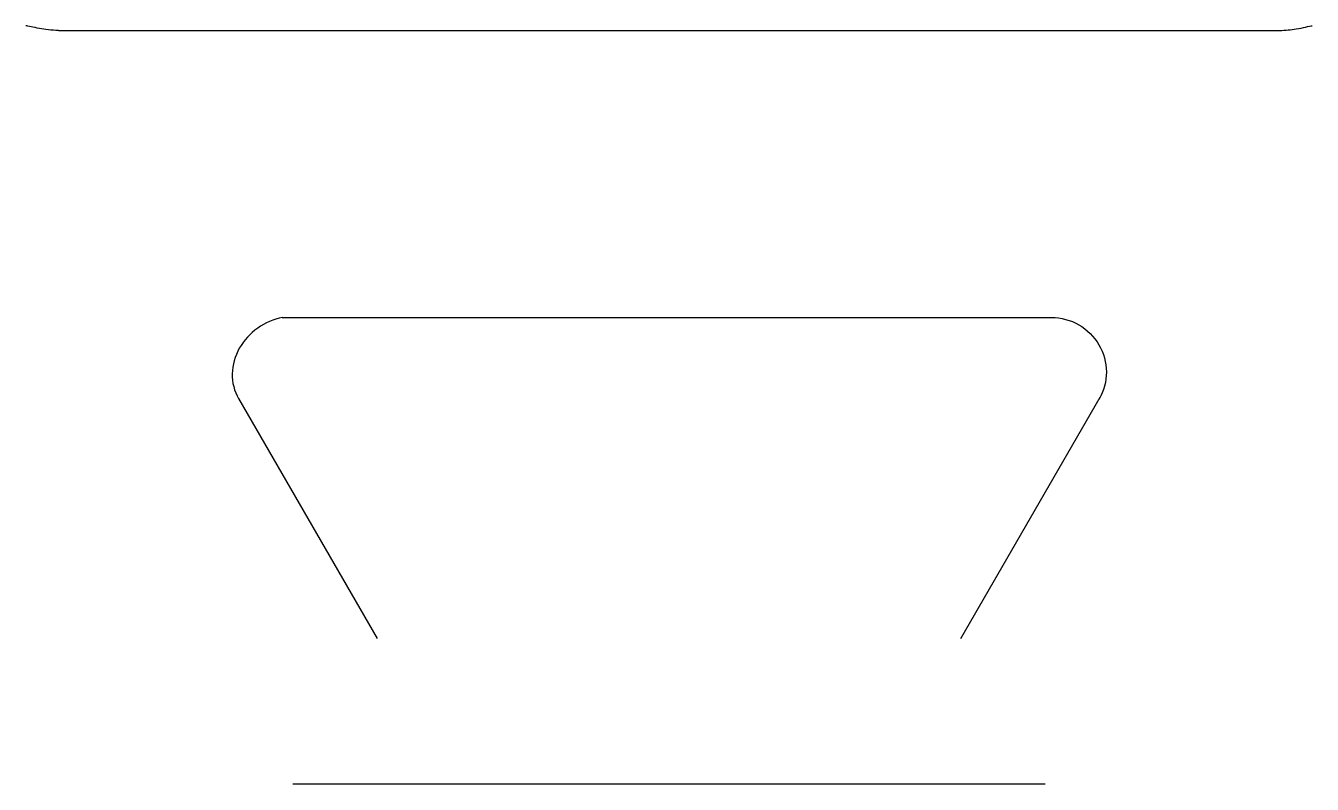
# Model space of a CAD drawing. Header units: millimetres. Extents: x -8.8 to 8.8, y -10.4 to 0.
import ezdxf

# ---------------------------------------------------------------- set-up
doc = ezdxf.new("R2010")
doc.units = ezdxf.units.MM
doc.layers.get('0').update_dxf_attribs({"linetype": 'CONTINUOUS'})

msp = doc.modelspace()

# ---------------------------------------------------------------- linework, layer by layer
for p, q in [((-8.366, -0.064), (8.366, -0.064)), ((-5.299, -4), (5.241, -4)), ((-5.899, -5.112), (-4, -8.4)), ((4, -8.4), (5.91, -5.092)), ((5.155, -10.4), (-5.155, -10.4))]:
    msp.add_line(p, q)
for points, knots in [([(8.366, -0.064), (8.407, -0.064), (8.447, -0.062), (8.524, -0.055), (8.561, -0.05), (8.643, -0.037), (8.686, -0.027), (8.765, -0.008), (8.796, 0), (8.815, 0)], [0.0546924, 0.0546924, 0.0546924, 0.0546924, 0.0759244, 0.0759244, 0.0978461, 0.0978461, 0.1307254, 0.1307254, 0.1706738, 0.1706738, 0.1706738, 0.1706738]), ([(-8.366, -0.064), (-8.414, -0.064), (-8.46, -0.061), (-8.55, -0.052), (-8.59, -0.046), (-8.67, -0.031), (-8.709, -0.022), (-8.774, -0.006), (-8.799, 0), (-8.815, 0)], [0, 0, 0, 0, 0.01429714, 0.01429714, 0.02913437, 0.02913437, 0.04755863, 0.04755863, 0.06737186, 0.06737186, 0.06737186, 0.06737186]), ([(-5.299, -4), (-5.416, -4.023), (-5.533, -4.073), (-5.739, -4.219), (-5.827, -4.315), (-5.949, -4.531), (-5.983, -4.652), (-5.988, -4.891), (-5.958, -5.009), (-5.899, -5.112)], [0, 0, 0, 0, 0.250566, 0.250566, 0.501132, 0.501132, 0.751698, 0.751698, 1.002265, 1.002265, 1.002265, 1.002265]), ([(5.241, -4), (5.372, -4), (5.503, -4.035), (5.73, -4.165), (5.826, -4.261), (5.957, -4.487), (5.993, -4.617), (5.994, -4.877), (5.959, -5.007), (5.895, -5.118)], [0, 0, 0, 0, 0.250607, 0.250607, 0.501214, 0.501214, 0.75182, 0.75182, 1.002427, 1.002427, 1.002427, 1.002427])]:
    msp.add_open_spline(points, degree=3, knots=knots)

doc.saveas('drawing.dxf')
